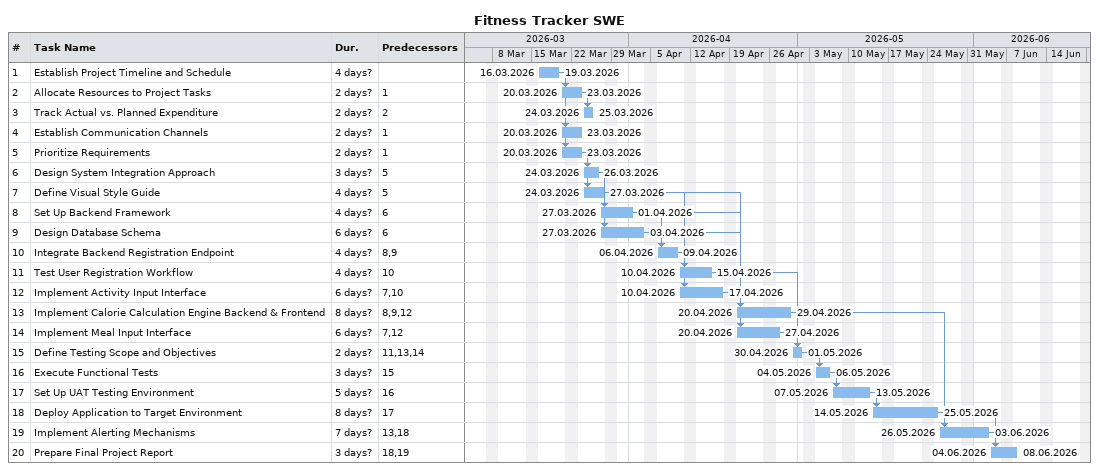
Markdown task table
Fitness Tracker SWE

| ID | Task | Duration | Start | Finish | Predecessors |
|---|---|---|---|---|---|
| 1 | Establish Project Timeline and Schedule | 4d? | 2026-03-16 | 2026-03-19 |  |
| 2 | Allocate Resources to Project Tasks | 2d? | 2026-03-20 | 2026-03-23 | 1 |
| 3 | Track Actual vs. Planned Expenditure | 2d? | 2026-03-24 | 2026-03-25 | 2 |
| 4 | Establish Communication Channels | 2d? | 2026-03-20 | 2026-03-23 | 1 |
| 5 | Prioritize Requirements | 2d? | 2026-03-20 | 2026-03-23 | 1 |
| 6 | Design System Integration Approach | 3d? | 2026-03-24 | 2026-03-26 | 5 |
| 7 | Define Visual Style Guide | 4d? | 2026-03-24 | 2026-03-27 | 5 |
| 8 | Set Up Backend Framework | 4d? | 2026-03-27 | 2026-04-01 | 6 |
| 9 | Design Database Schema | 6d? | 2026-03-27 | 2026-04-03 | 6 |
| 10 | Integrate Backend Registration Endpoint | 4d? | 2026-04-06 | 2026-04-09 | 8, 9 |
| 11 | Test User Registration Workflow | 4d? | 2026-04-10 | 2026-04-15 | 10 |
| 12 | Implement Activity Input Interface | 6d? | 2026-04-10 | 2026-04-17 | 7, 10 |
| 13 | Implement Calorie Calculation Engine Backend & Frontend | 8d? | 2026-04-20 | 2026-04-29 | 8, 9, 12 |
| 14 | Implement Meal Input Interface | 6d? | 2026-04-20 | 2026-04-27 | 7, 12 |
| 15 | Define Testing Scope and Objectives | 2d? | 2026-04-30 | 2026-05-01 | 11, 13, 14 |
| 16 | Execute Functional Tests | 3d? | 2026-05-04 | 2026-05-06 | 15 |
| 17 | Set Up UAT Testing Environment | 5d? | 2026-05-07 | 2026-05-13 | 16 |
| 18 | Deploy Application to Target Environment | 8d? | 2026-05-14 | 2026-05-25 | 17 |
| 19 | Implement Alerting Mechanisms | 7d? | 2026-05-26 | 2026-06-03 | 13, 18 |
| 20 | Prepare Final Project Report | 3d? | 2026-06-04 | 2026-06-08 | 18, 19 |
